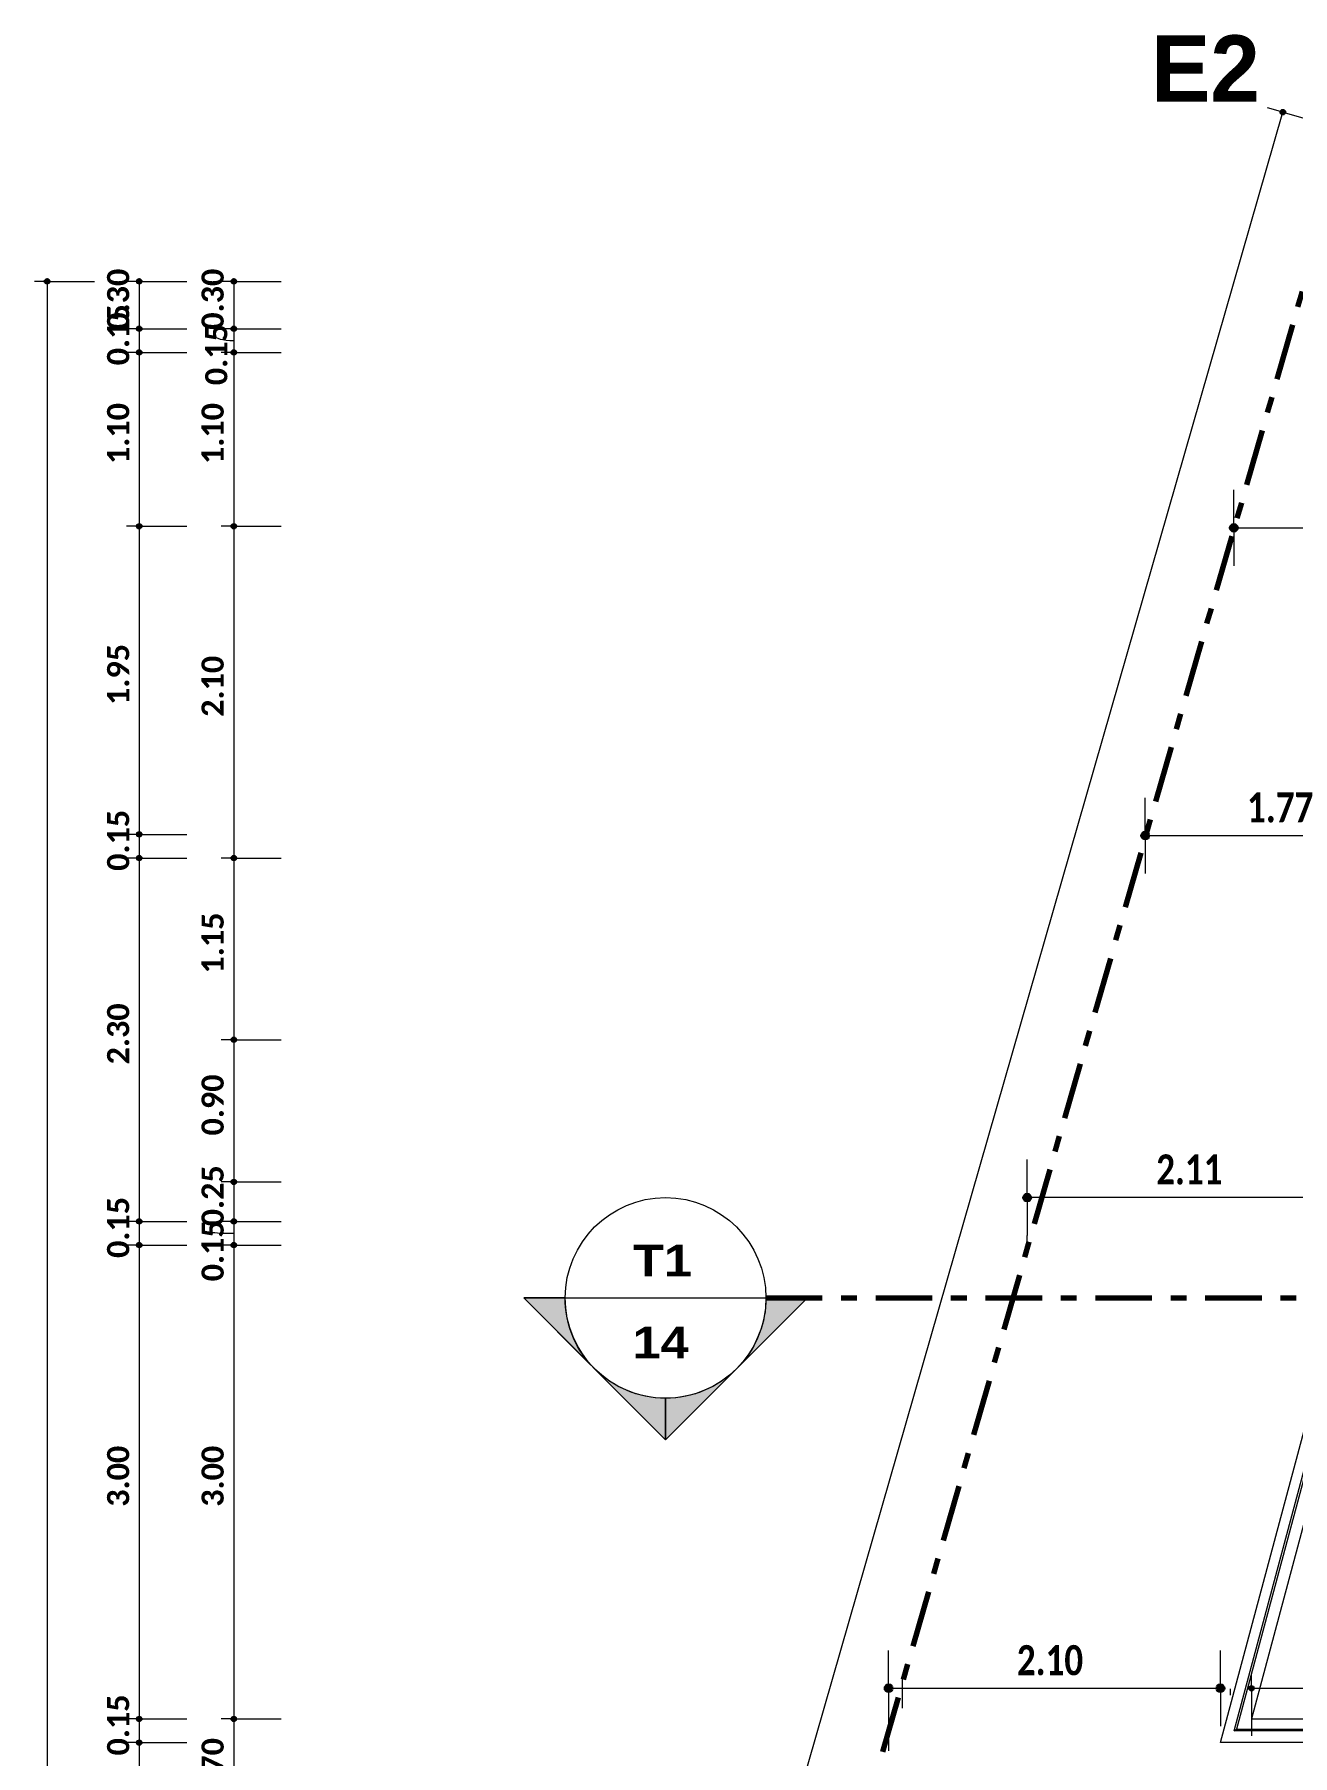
# Model space of a CAD drawing. Header units: metres. Extents: x -144 to 1000, y -717 to 29.
# Drawn here: x 587.19 to 595.15, y -557.51 to -546.61 of the extents above; entities that cross this region are included whole.
import ezdxf

# ---------------------------------------------------------------- set-up
doc = ezdxf.new("R2010")
doc.units = ezdxf.units.M
doc.linetypes.add('Dash Dot 3_16_', pattern=[0.595313, 0.357187, -0.119063, 0, -0.119063])
doc.layers.get('0').update_dxf_attribs({"color": 1})
for name, color, linetype, lineweight in [('A-ANNO-DIMS', 1, 'Continuous', 9), ('A-DETL', 1, 'Continuous', 9), ('A-FLOR-HRAL', 1, 'Continuous', 9), ('A-WALL', 4, 'Continuous', 9), ('G-ANNO-SYMB', 1, 'Continuous', 9), ('G-ANNO-TEXT', 2, 'Continuous', 9)]:
    doc.layers.add(name, color=color, linetype=linetype, lineweight=lineweight)
doc.styles.add('Arial Black', font='', dxfattribs={"height": 0.15})
doc.styles.add('Britannic Bold_B', font='', dxfattribs={"width": 0.7})
doc.styles.add('Calibri_B_5', font='calibrib.ttf', dxfattribs={"height": 0.66})
doc.styles.add('Calibri_B_7', font='calibrib.ttf', dxfattribs={"width": 0.8, "height": 0.18})
doc.styles.get('Arial Black').set_extended_font_data('Arial Black')
doc.styles.get('Britannic Bold_B').set_extended_font_data('Britannic Bold', bold=True)

# ---------------------------------------------------------------- blocks, each defined once
blk = doc.blocks.new('P')
at = {"layer": 'A-ANNO-DIMS', "lineweight": 25, "true_color": 0x0000ff}
h = blk.add_hatch(color=5, dxfattribs=at)
edge = h.paths.add_edge_path()
edge.add_arc((590.666, -484.098), 0.015, 0, 360)
at = {"layer": 'A-ANNO-DIMS', "lineweight": 25}
h = blk.add_hatch(color=256, dxfattribs=at)
edge = h.paths.add_edge_path()
edge.add_arc((582.844, -485.169), 0.015, 0, 360)
h = blk.add_hatch(color=256, dxfattribs=at)
edge = h.paths.add_edge_path()
edge.add_arc((583.428, -485.169), 0.015, 0, 360)
h = blk.add_hatch(color=256, dxfattribs=at)
edge = h.paths.add_edge_path()
edge.add_arc((584.026, -485.169), 0.015, 0, 360)
h = blk.add_hatch(color=256, dxfattribs=at)
edge = h.paths.add_edge_path()
edge.add_arc((583.428, -485.469), 0.015, 0, 360)
h = blk.add_hatch(color=256, dxfattribs=at)
edge = h.paths.add_edge_path()
edge.add_arc((583.428, -485.469), 0.015, 0, 360)
h = blk.add_hatch(color=256, dxfattribs=at)
edge = h.paths.add_edge_path()
edge.add_arc((584.026, -485.469), 0.015, 0, 360)
h = blk.add_hatch(color=256, dxfattribs=at)
edge = h.paths.add_edge_path()
edge.add_arc((584.026, -485.469), 0.015, 0, 360)
h = blk.add_hatch(color=256, dxfattribs=at)
edge = h.paths.add_edge_path()
edge.add_arc((583.428, -485.619), 0.015, 0, 360)
h = blk.add_hatch(color=256, dxfattribs=at)
edge = h.paths.add_edge_path()
edge.add_arc((583.428, -485.619), 0.015, 0, 360)
h = blk.add_hatch(color=256, dxfattribs=at)
edge = h.paths.add_edge_path()
edge.add_arc((584.026, -485.619), 0.015, 0, 360)
h = blk.add_hatch(color=256, dxfattribs=at)
edge = h.paths.add_edge_path()
edge.add_arc((584.026, -485.619), 0.015, 0, 360)
h = blk.add_hatch(color=256, dxfattribs=at)
edge = h.paths.add_edge_path()
edge.add_arc((583.428, -486.719), 0.015, 0, 360)
h = blk.add_hatch(color=256, dxfattribs=at)
edge = h.paths.add_edge_path()
edge.add_arc((583.428, -486.719), 0.015, 0, 360)
h = blk.add_hatch(color=256, dxfattribs=at)
edge = h.paths.add_edge_path()
edge.add_arc((584.026, -486.719), 0.015, 0, 360)
h = blk.add_hatch(color=256, dxfattribs=at)
edge = h.paths.add_edge_path()
edge.add_arc((584.026, -486.719), 0.015, 0, 360)
at = {"layer": 'A-ANNO-DIMS', "lineweight": 25, "true_color": 0x0000ff}
h = blk.add_hatch(color=5, dxfattribs=at)
edge = h.paths.add_edge_path()
edge.add_arc((590.356, -486.729), 0.025, 0, 360)
at = {"layer": 'A-ANNO-DIMS', "lineweight": 25}
h = blk.add_hatch(color=256, dxfattribs=at)
edge = h.paths.add_edge_path()
edge.add_arc((583.428, -488.669), 0.015, 0, 360)
h = blk.add_hatch(color=256, dxfattribs=at)
edge = h.paths.add_edge_path()
edge.add_arc((583.428, -488.669), 0.015, 0, 360)
at = {"layer": 'A-ANNO-DIMS', "lineweight": 25, "true_color": 0x0000ff}
h = blk.add_hatch(color=5, dxfattribs=at)
edge = h.paths.add_edge_path()
edge.add_arc((589.795, -488.677), 0.025, 0, 360)
at = {"layer": 'A-ANNO-DIMS', "lineweight": 25}
h = blk.add_hatch(color=256, dxfattribs=at)
edge = h.paths.add_edge_path()
edge.add_arc((583.428, -488.819), 0.015, 0, 360)
h = blk.add_hatch(color=256, dxfattribs=at)
edge = h.paths.add_edge_path()
edge.add_arc((583.428, -488.819), 0.015, 0, 360)
h = blk.add_hatch(color=256, dxfattribs=at)
edge = h.paths.add_edge_path()
edge.add_arc((584.026, -488.819), 0.015, 0, 360)
h = blk.add_hatch(color=256, dxfattribs=at)
edge = h.paths.add_edge_path()
edge.add_arc((584.026, -488.819), 0.015, 0, 360)
h = blk.add_hatch(color=256, dxfattribs=at)
edge = h.paths.add_edge_path()
edge.add_arc((584.026, -489.969), 0.015, 0, 360)
h = blk.add_hatch(color=256, dxfattribs=at)
edge = h.paths.add_edge_path()
edge.add_arc((584.026, -489.969), 0.015, 0, 360)
h = blk.add_hatch(color=256, dxfattribs=at)
edge = h.paths.add_edge_path()
edge.add_arc((584.026, -490.869), 0.015, 0, 360)
h = blk.add_hatch(color=256, dxfattribs=at)
edge = h.paths.add_edge_path()
edge.add_arc((584.026, -490.869), 0.015, 0, 360)
at = {"layer": 'A-ANNO-DIMS', "lineweight": 25, "true_color": 0x0000ff}
h = blk.add_hatch(color=5, dxfattribs=at)
edge = h.paths.add_edge_path()
edge.add_arc((589.048, -490.968), 0.025, 0, 360)
at = {"layer": 'A-ANNO-DIMS', "lineweight": 25}
h = blk.add_hatch(color=256, dxfattribs=at)
edge = h.paths.add_edge_path()
edge.add_arc((583.428, -491.119), 0.015, 0, 360)
h = blk.add_hatch(color=256, dxfattribs=at)
edge = h.paths.add_edge_path()
edge.add_arc((583.428, -491.119), 0.015, 0, 360)
h = blk.add_hatch(color=256, dxfattribs=at)
edge = h.paths.add_edge_path()
edge.add_arc((584.026, -491.119), 0.015, 0, 360)
h = blk.add_hatch(color=256, dxfattribs=at)
edge = h.paths.add_edge_path()
edge.add_arc((584.026, -491.119), 0.015, 0, 360)
h = blk.add_hatch(color=256, dxfattribs=at)
edge = h.paths.add_edge_path()
edge.add_arc((583.428, -491.269), 0.015, 0, 360)
h = blk.add_hatch(color=256, dxfattribs=at)
edge = h.paths.add_edge_path()
edge.add_arc((583.428, -491.269), 0.015, 0, 360)
h = blk.add_hatch(color=256, dxfattribs=at)
edge = h.paths.add_edge_path()
edge.add_arc((584.026, -491.269), 0.015, 0, 360)
h = blk.add_hatch(color=256, dxfattribs=at)
edge = h.paths.add_edge_path()
edge.add_arc((584.026, -491.269), 0.015, 0, 360)
at = {"layer": 'A-ANNO-DIMS', "lineweight": 25, "true_color": 0x0000ff}
h = blk.add_hatch(color=5, dxfattribs=at)
edge = h.paths.add_edge_path()
edge.add_arc((588.171, -494.074), 0.025, 0, 360)
h = blk.add_hatch(color=5, dxfattribs=at)
edge = h.paths.add_edge_path()
edge.add_arc((590.271, -494.074), 0.025, 0, 360)
at = {"layer": 'A-ANNO-DIMS', "lineweight": 25}
h = blk.add_hatch(color=256, dxfattribs=at)
edge = h.paths.add_edge_path()
edge.add_arc((590.467, -494.074), 0.015, 0, 360)
h = blk.add_hatch(color=256, dxfattribs=at)
edge = h.paths.add_edge_path()
edge.add_arc((583.428, -494.268), 0.015, 0, 360)
h = blk.add_hatch(color=256, dxfattribs=at)
edge = h.paths.add_edge_path()
edge.add_arc((583.428, -494.268), 0.015, 0, 360)
h = blk.add_hatch(color=256, dxfattribs=at)
edge = h.paths.add_edge_path()
edge.add_arc((584.026, -494.268), 0.015, 0, 360)
h = blk.add_hatch(color=256, dxfattribs=at)
edge = h.paths.add_edge_path()
edge.add_arc((584.026, -494.268), 0.015, 0, 360)
h = blk.add_hatch(color=256, dxfattribs=at)
edge = h.paths.add_edge_path()
edge.add_arc((583.428, -494.418), 0.015, 0, 360)
h = blk.add_hatch(color=256, dxfattribs=at)
edge = h.paths.add_edge_path()
edge.add_arc((583.428, -494.418), 0.015, 0, 360)
at = {"layer": 'G-ANNO-SYMB', "extrusion": (0, 0, -1)}
h = blk.add_hatch(color=256, dxfattribs=at)
edge = h.paths.add_edge_path()
edge.add_arc((-586.759, -491.603), 0.636, 317.9216, 360)
edge.add_line((-586.123, -491.603), (-585.861, -491.603))
edge.add_line((-585.861, -491.603), (-586.287, -492.029))
h = blk.add_hatch(color=256, dxfattribs=at)
edge = h.paths.add_edge_path()
edge.add_line((-587.231, -492.029), (-587.657, -491.603))
edge.add_line((-587.657, -491.603), (-587.395, -491.603))
edge.add_arc((-586.759, -491.603), 0.636, 180, 222.0784)
h = blk.add_hatch(color=256, dxfattribs=at)
edge = h.paths.add_edge_path()
edge.add_line((-586.31, -492.052), (-586.759, -492.501))
edge.add_line((-586.759, -492.501), (-586.759, -492.238))
edge.add_arc((-586.759, -491.603), 0.635, 270, 315)
h = blk.add_hatch(color=256, dxfattribs=at)
edge = h.paths.add_edge_path()
edge.add_arc((-586.759, -491.603), 0.635, 225, 270)
edge.add_line((-586.759, -492.238), (-586.759, -492.501))
edge.add_line((-586.759, -492.501), (-587.208, -492.052))
at = {"layer": 'A-ANNO-DIMS', "color": 5, "true_color": 0x0000ff}
for p, q in [((583.686, -508.39), (590.666, -484.098)), ((590.666, -484.098), (590.57, -484.07)), ((590.666, -484.098), (591.147, -484.236)), ((590.356, -486.729), (590.356, -486.489)), ((590.356, -486.729), (591.862, -486.729)), ((590.356, -486.729), (590.356, -486.969)), ((589.795, -488.677), (589.795, -488.437)), ((589.795, -488.677), (591.562, -488.677)), ((589.795, -488.677), (589.795, -488.917)), ((589.048, -490.968), (589.048, -490.728)), ((591.159, -490.968), (589.048, -490.968)), ((589.048, -490.968), (589.048, -491.208)), ((588.171, -494.074), (588.171, -493.834)), ((590.271, -494.074), (590.271, -493.834)), ((588.171, -494.074), (590.271, -494.074)), ((588.171, -494.074), (588.171, -494.314)), ((590.271, -494.074), (590.271, -494.314))]:
    blk.add_line(p, q, dxfattribs=at)
at = {"layer": 'A-ANNO-DIMS'}
for p, q in [((582.844, -485.169), (582.764, -485.169)), ((582.844, -485.169), (582.844, -506.369)), ((582.844, -485.169), (583.144, -485.169)), ((583.428, -485.169), (583.348, -485.169)), ((583.428, -485.169), (583.428, -485.469)), ((583.428, -485.169), (583.728, -485.169)), ((584.026, -485.169), (583.946, -485.169)), ((584.026, -485.169), (584.026, -485.469)), ((584.026, -485.169), (584.326, -485.169)), ((583.428, -485.469), (583.348, -485.469)), ((583.428, -485.469), (583.348, -485.469)), ((583.428, -485.469), (583.728, -485.469)), ((583.428, -485.469), (583.428, -485.619)), ((583.428, -485.469), (583.728, -485.469)), ((584.026, -485.469), (583.946, -485.469)), ((584.026, -485.469), (583.946, -485.469)), ((584.026, -485.469), (584.326, -485.469)), ((584.026, -485.469), (584.026, -485.619)), ((584.026, -485.469), (584.326, -485.469)), ((583.428, -485.619), (583.348, -485.619)), ((583.428, -485.619), (583.348, -485.619)), ((583.428, -485.619), (583.728, -485.619)), ((583.428, -485.619), (583.428, -486.719)), ((583.428, -485.619), (583.728, -485.619)), ((584.026, -485.619), (583.946, -485.619)), ((584.026, -485.619), (583.946, -485.619)), ((584.026, -485.619), (584.326, -485.619)), ((584.026, -485.619), (584.026, -486.719)), ((584.026, -485.619), (584.326, -485.619)), ((583.428, -486.719), (583.348, -486.719)), ((583.428, -486.719), (583.348, -486.719)), ((583.428, -486.719), (583.728, -486.719)), ((583.428, -486.719), (583.428, -488.669)), ((583.428, -486.719), (583.728, -486.719)), ((584.026, -486.719), (583.946, -486.719)), ((584.026, -486.719), (583.946, -486.719)), ((584.026, -486.719), (584.326, -486.719)), ((584.026, -486.719), (584.026, -488.819)), ((584.026, -486.719), (584.326, -486.719)), ((583.428, -488.669), (583.348, -488.669)), ((583.428, -488.669), (583.348, -488.669)), ((583.428, -488.669), (583.728, -488.669)), ((583.428, -488.669), (583.428, -488.819)), ((583.428, -488.669), (583.728, -488.669)), ((583.428, -488.819), (583.348, -488.819)), ((583.428, -488.819), (583.348, -488.819)), ((583.428, -488.819), (583.728, -488.819)), ((583.428, -488.819), (583.428, -491.119)), ((583.428, -488.819), (583.728, -488.819)), ((584.026, -488.819), (583.946, -488.819)), ((584.026, -488.819), (583.946, -488.819)), ((584.026, -488.819), (584.326, -488.819)), ((584.026, -488.819), (584.026, -489.969)), ((584.026, -488.819), (584.326, -488.819)), ((584.026, -489.969), (583.946, -489.969)), ((584.026, -489.969), (583.946, -489.969)), ((584.026, -489.969), (584.326, -489.969)), ((584.026, -489.969), (584.026, -490.869)), ((584.026, -489.969), (584.326, -489.969)), ((584.026, -490.869), (583.946, -490.869)), ((584.026, -490.869), (583.946, -490.869)), ((584.026, -490.869), (584.326, -490.869)), ((584.026, -490.869), (584.026, -491.119)), ((584.026, -490.869), (584.326, -490.869)), ((583.428, -491.119), (583.348, -491.119)), ((583.428, -491.119), (583.348, -491.119)), ((583.428, -491.119), (583.728, -491.119)), ((583.428, -491.119), (583.428, -491.269)), ((583.428, -491.119), (583.728, -491.119)), ((584.026, -491.119), (583.946, -491.119)), ((584.026, -491.119), (583.946, -491.119)), ((584.026, -491.119), (584.326, -491.119)), ((584.026, -491.119), (584.026, -491.269)), ((584.026, -491.119), (584.326, -491.119)), ((583.428, -491.269), (583.348, -491.269)), ((583.428, -491.269), (583.348, -491.269)), ((583.428, -491.269), (583.728, -491.269)), ((583.428, -491.269), (583.428, -494.268)), ((583.428, -491.269), (583.728, -491.269)), ((584.026, -491.269), (583.946, -491.269)), ((584.026, -491.269), (583.946, -491.269)), ((584.026, -491.269), (584.326, -491.269)), ((584.026, -491.269), (584.026, -494.268)), ((584.026, -491.269), (584.326, -491.269)), ((590.467, -494.074), (590.467, -493.994)), ((590.467, -494.074), (592.062, -494.074)), ((590.467, -494.074), (590.467, -494.374)), ((583.428, -494.268), (583.348, -494.268)), ((583.428, -494.268), (583.348, -494.268)), ((583.428, -494.268), (583.728, -494.268)), ((583.428, -494.268), (583.428, -494.418)), ((583.428, -494.268), (583.728, -494.268)), ((584.026, -494.268), (583.946, -494.268)), ((584.026, -494.268), (583.946, -494.268)), ((584.026, -494.268), (584.326, -494.268)), ((584.026, -494.268), (584.026, -494.969)), ((584.026, -494.268), (584.326, -494.268)), ((583.428, -494.418), (583.348, -494.418)), ((583.428, -494.418), (583.348, -494.418)), ((583.428, -494.418), (583.728, -494.418)), ((583.428, -494.418), (583.428, -497.269)), ((583.428, -494.418), (583.728, -494.418))]:
    blk.add_line(p, q, dxfattribs=at)
at = {"layer": 'A-ANNO-DIMS', "color": 5, "lineweight": 25, "true_color": 0x0000ff}
for centre, radius in [((590.666, -484.098), 0.015), ((590.356, -486.729), 0.025), ((589.795, -488.677), 0.025), ((589.048, -490.968), 0.025), ((588.171, -494.074), 0.025), ((590.271, -494.074), 0.025)]:
    blk.add_circle(centre, radius, dxfattribs=at)
at = {"layer": 'A-ANNO-DIMS', "lineweight": 25}
for centre in [(582.844, -485.169), (583.428, -485.169), (584.026, -485.169), (583.428, -485.469), (583.428, -485.469), (584.026, -485.469), (584.026, -485.469), (583.428, -485.619), (583.428, -485.619), (584.026, -485.619), (584.026, -485.619), (583.428, -486.719), (583.428, -486.719), (584.026, -486.719), (584.026, -486.719), (583.428, -488.669), (583.428, -488.669), (583.428, -488.819), (583.428, -488.819), (584.026, -488.819), (584.026, -488.819), (584.026, -489.969), (584.026, -489.969), (584.026, -490.869), (584.026, -490.869), (583.428, -491.119), (583.428, -491.119), (584.026, -491.119), (584.026, -491.119), (583.428, -491.269), (583.428, -491.269), (584.026, -491.269), (584.026, -491.269), (590.467, -494.074), (583.428, -494.268), (583.428, -494.268), (584.026, -494.268), (584.026, -494.268), (583.428, -494.418), (583.428, -494.418)]:
    blk.add_circle(centre, 0.015, dxfattribs=at)
at = {"layer": 'A-ANNO-DIMS'}
for centre, major_axis, ratio in [((584.026, -485.512), (0.122, 0), 0.25681), ((584.026, -491.185), (0.145, 0), 0.060955)]:
    blk.add_ellipse(centre, major_axis=major_axis, ratio=ratio, start_param=3.141593, end_param=4.712389, dxfattribs=at)
at = {"layer": 'A-DETL', "color": 7, "linetype": 'Dash Dot 3_16_', "lineweight": 70}
blk.add_line((584.101, -508.509), (591.082, -484.217), dxfattribs=at)
at = {"layer": 'A-DETL', "color": 253, "true_color": 0xb6b6b6}
for p, q in [((590.356, -486.719), (590.356, -486.679)), ((589.795, -488.669), (589.795, -488.629)), ((589.048, -491.269), (589.048, -491.209)), ((588.256, -493.999), (588.256, -494.199)), ((590.334, -494.118), (590.334, -494.078)), ((588.171, -494.269), (588.171, -494.469))]:
    blk.add_line(p, q, dxfattribs=at)
at = {"layer": 'A-FLOR-HRAL'}
for p, q in [((590.358, -494.344), (591.211, -491.158)), ((591.221, -491.17), (590.373, -494.332)), ((590.358, -494.344), (590.373, -494.332)), ((591.862, -494.344), (590.358, -494.344)), ((590.373, -494.332), (591.862, -494.332))]:
    blk.add_line(p, q, dxfattribs=at)
at = {"layer": 'A-WALL'}
for p, q in [((590.271, -494.418), (591.155, -491.119)), ((591.27, -491.269), (590.467, -494.268)), ((590.467, -494.268), (591.862, -494.268)), ((591.862, -494.418), (590.271, -494.418))]:
    blk.add_line(p, q, dxfattribs=at)
at = {"layer": 'G-ANNO-SYMB', "lineweight": 18, "extrusion": (0, 0, -1)}
for p, q in [((586.759, -492.501), (585.861, -491.603)), ((586.124, -491.603), (585.861, -491.603)), ((586.287, -492.029), (585.861, -491.603)), ((585.861, -491.603), (586.123, -491.603)), ((586.759, -492.501), (587.657, -491.603)), ((587.657, -491.603), (587.231, -492.029)), ((587.394, -491.603), (587.657, -491.603)), ((587.395, -491.603), (587.657, -491.603)), ((586.759, -492.501), (586.31, -492.052)), ((587.208, -492.052), (586.759, -492.501)), ((586.759, -492.238), (586.759, -492.501)), ((586.759, -492.501), (586.759, -492.238))]:
    blk.add_line(p, q, dxfattribs=at)
at = {"layer": 'G-ANNO-SYMB', "lineweight": 18}
blk.add_line((586.124, -491.603), (587.394, -491.603), dxfattribs=at)
at = {"layer": 'G-ANNO-SYMB', "linetype": 'Dash Dot 3_16_', "lineweight": 70}
blk.add_line((587.394, -491.603), (596.477, -491.603), dxfattribs=at)
at = {"layer": 'G-ANNO-SYMB', "lineweight": 18, "extrusion": (0, 0, -1)}
for radius, start, end in [(0.635, 0, 180), (0.636, 317.9216, 0), (0.635, 180, 0), (0.636, 180, 222.0784), (0.635, 270, 315), (0.635, 225, 270)]:
    blk.add_arc((-586.759, -491.603), radius, start, end, dxfattribs=at)
at = {"layer": 'A-ANNO-DIMS', "char_height": 0.14, "width": 0.37613, "attachment_point": 1, "rotation": 90, "line_spacing_factor": 1.158048, "style": 'Calibri_B_5'}
for s, insert in [('0.30', (583.224, -485.475)), ('0.30', (583.822, -485.475)), ('0.15', (583.224, -485.7)), ('0.15', (583.845, -485.826)), ('1.10', (583.224, -486.325)), ('1.10', (583.822, -486.325)), ('1.95', (583.224, -487.85)), ('2.10', (583.822, -487.925)), ('0.15', (583.224, -488.9)), ('1.15', (583.822, -489.55)), ('2.30', (583.224, -490.125)), ('0.90', (583.822, -490.575)), ('0.25', (583.822, -491.15)), ('0.15', (583.224, -491.35)), ('0.15', (583.822, -491.498)), ('3.00', (583.224, -492.925)), ('3.00', (583.822, -492.925)), ('0.15', (583.224, -494.499)), ('0.70', (583.822, -494.775))]:
    blk.add_mtext(s, dxfattribs=dict(at, insert=insert))
at = {"layer": 'A-ANNO-DIMS', "color": 5, "true_color": 0x0000ff, "char_height": 0.19, "width": 0.57208, "attachment_point": 1, "line_spacing_factor": 1.158048, "style": 'Calibri_B_7'}
for s, insert in [('1.77', (590.44, -488.403)), ('2.11', (589.865, -490.695)), ('2.10', (588.983, -493.801))]:
    blk.add_mtext(s, dxfattribs=dict(at, insert=insert))
at = {"layer": 'G-ANNO-SYMB', "style": 'Arial Black'}
for s, p in [('T1', (586.553, -491.467)), ('14', (586.55, -491.986))]:
    blk.add_text(s, height=0.2, dxfattribs=at).set_placement(p)
at = {"layer": 'G-ANNO-TEXT', "style": 'Britannic Bold_B'}
blk.add_text('E2', height=0.42, dxfattribs=at).set_placement((589.833, -484.032))

msp = doc.modelspace()

# ---------------------------------------------------------------- block references
at = {"color": 3}
msp.add_blockref('P', (4.424, -63.007), dxfattribs=at)

doc.saveas('drawing.dxf')
